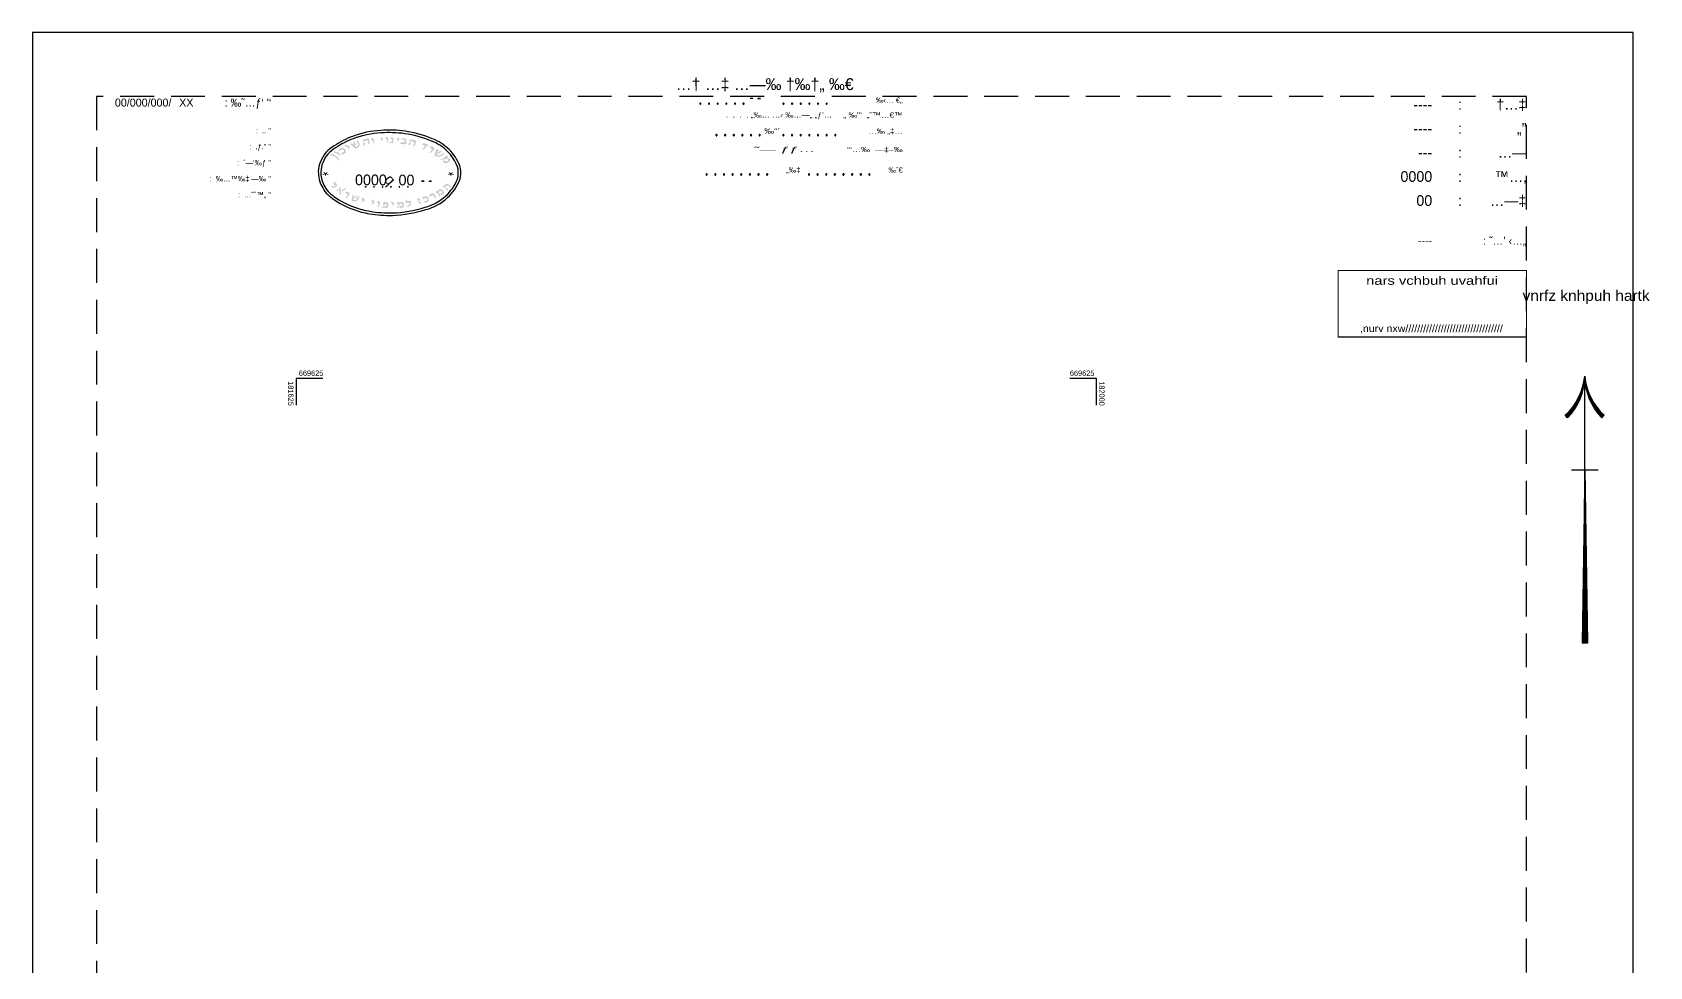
# Model space of a CAD drawing. Extents: x 180421 to 182259, y 668879 to 669787.
# Drawn here: x 181501 to 182259, y 669350 to 669787 of the extents above; entities that cross this region are included whole.
import ezdxf
from ezdxf.enums import TextEntityAlignment as Align

# ---------------------------------------------------------------- set-up
doc = ezdxf.new("R2010")
doc.units = 0
doc.header["$LTSCALE"] = 2.5
doc.header["$MEASUREMENT"] = 0
doc.linetypes.add('HIDDEN', pattern=[9.524999999999999, 6.35, -3.175])
doc.layers.get('0').update_dxf_attribs({"linetype": 'CONTINUOUS'})
for name, color, linetype in [('DFS', 2, 'CONTINUOUS'), ('DRWP002', 2, 'CONTINUOUS'), ('DRWS001', 2, 'CONTINUOUS'), ('DRWS006', 2, 'CONTINUOUS'), ('DRWT001', 2, 'CONTINUOUS'), ('DRWT004', 2, 'CONTINUOUS'), ('KOTERET', 1, 'CONTINUOUS'), ('חותמת-תצר', 5, 'CONTINUOUS')]:
    doc.layers.add(name, color=color, linetype=linetype)
doc.styles.add('HEBTXT', font='HEBTXT.shx')
doc.styles.add('MD-2010', font='hebtxt.shx', dxfattribs={"height": 1.25})
doc.styles.add('miryam', font='mirym.shx', dxfattribs={"height": 100})
doc.styles.get("Standard").update_dxf_attribs({"font": 'heb.shx', "height": 0.5})

# ---------------------------------------------------------------- blocks, each defined once
blk = doc.blocks.new('SUNORTHR')
at = {"color": 2}
for p, q in [((0, 65), (0, 100)), ((-6.403872921098891, 84.38151733106574), (-7.320254394406588, 85.37681601775166)), ((6.403872921098892, 84.38151733106574), (7.320254394406589, 85.37681601775166)), ((0, 65), (0, 68.5)), ((-5, 65), (5, 65)), ((0, 65), (-1, 0)), ((-0.02554744525547445, 65), (-0.5, 0)), ((0, 65), (1, 0)), ((0, 0), (0, 65)), ((0.5, 0), (3.044159906230268e-17, 65)), ((-0.2423076923076923, 44), (-0.75, 0)), ((-0.08076923076923077, 44), (-0.25, 0)), ((0.08076923076923077, 44), (0.25, 0)), ((0.2423076923076923, 44), (0.75, 0)), ((1, 0), (-1, 0))]:
    blk.add_line(p, q, dxfattribs=at)
for centre, start, end in [((-22.93668294439459, 102.3381048251573), 312.6360808484674, 354.179524759516), ((-22.99498270379199, 101.6700087177656), 313.8673465120373, 355.8461914261827), ((-23.0338264121041, 101.0004996162723), 315.0659592826666, 357.5128580928494), ((-23.05318120367573, 100.3301439922182), 316.2313638486169, 359.1795247595161), ((22.9366829443946, 102.3381048251573), 185.8204752404839, 227.3639191515327), ((22.99498270379199, 101.6700087177656), 184.1538085738173, 226.1326534879627), ((23.03382641210411, 101.0004996162723), 182.4871419071506, 224.9340407173334), ((23.05318120367573, 100.3301439922182), 180.8204752404839, 223.7686361513832), ((-22.95827527439944, 102.115598045472), 313.0500989810666, 341.0880374025801), ((-22.97770913656962, 101.8928923636358), 313.4605269894214, 341.6348140411041), ((-23.01009435205782, 101.4469680627099), 314.2705384293455, 342.7245557327126), ((-23.02304266061551, 101.2237913680788), 314.6700828809357, 343.2675196707672), ((-23.04244459266781, 100.7771138005079), 315.458146343693, 344.3496266687203), ((-23.04889639205126, 100.5536549228465), 315.8466220834477, 344.888765208451), ((23.04889639205127, 100.5536549228465), 195.111234791549, 224.1533779165523), ((23.04244459266782, 100.7771138005079), 195.6503733312797, 224.541853656307), ((23.02304266061551, 101.2237913680788), 196.7324803292328, 225.3299171190644), ((23.01009435205782, 101.4469680627099), 197.2754442672874, 225.7294615706545), ((22.97770913656962, 101.8928923636358), 198.3651859588959, 226.5394730105786), ((22.95827527439945, 102.115598045472), 198.9119625974199, 226.9499010189334)]:
    blk.add_arc(centre, 23.05554507412708, start, end, dxfattribs=at)
blk = doc.blocks.new('SU77_10')
at = {"color": 2, "style": 'HEBTXT'}
for s, height, p in [(": ‰˜…ƒ‘ '‘", 3, (62.50295899842422, -3)), (":  .. '‘", 2, (62.50295899842422, -13)), (":  .ƒ.” '‘", 2, (62.50295899842422, -19)), (":  ˆ—‘‰ƒ '‘", 2, (62.50295899842422, -25)), (":  ‰…™‰‡ —‰ '‘", 2, (62.50295899842422, -31)), (":  …˜ˆ™„ '‘", 2, (62.50295899842422, -37))]:
    blk.add_text(s, height=height, dxfattribs=at).set_placement(p, align=Align.RIGHT)
for tag, p in [('MS_MM', (30.47998250220371, -13)), ('MS_PD', (30.47998250220371, -19)), ('MS_D', (30.47998250220371, -25)), ('MS_TH', (30.47998250220371, -31)), ('MS_SHT', (30.47998250220371, -37))]:
    blk.add_attdef(tag, text='', height=2, dxfattribs=at).set_placement(p, align=Align.RIGHT)

msp = doc.modelspace()

# ---------------------------------------------------------------- hatches: boundary and pattern name
h = msp.add_hatch(color=256)
h.paths.add_polyline_path([(181671.9473059541, 669736.0176074825), (181672.3273335462, 669736.4293040406), (181672.5437381472, 669736.8990603698), (181672.0000875641, 669737.711897164), (181672.7126392993, 669737.8755201546), (181672.9501565442, 669737.7805132564), (181673.3935220683, 669737.1629684195), (181673.3776875853, 669736.9307293356), (181673.2246209163, 669736.6720994465), (181672.8920967732, 669736.4293040406), (181671.9367496322, 669735.9912166776)])
h.paths.add_polyline_path([(181669.7727036219, 669738.1552626876), (181669.1868277508, 669737.4374327916), (181669.9996645449, 669736.8304442767), (181670.0049427058, 669736.4556948455), (181669.9257702908, 669735.8064810424), (181668.7698530317, 669735.7748120761), (181668.6906806166, 669735.2575522981), (181670.2319036289, 669735.2681086207), (181670.4958116789, 669735.6428580517), (181670.6541565089, 669736.9412856575), (181670.6541565089, 669737.3477040547), (181670.516924323, 669737.5693868167)])
h.paths.add_polyline_path([(181674.9400232416, 669737.5588304949), (181675.0033611736, 669737.4532672749), (181676.3545703898, 669737.3740948597), (181676.6290347618, 669737.2843661228), (181676.6712600499, 669737.1101868093), (181676.4495772877, 669735.3420028744), (181676.9615589049, 669735.3683936794), (181676.4337428047, 669734.6083384956), (181673.4568600004, 669734.9883660872), (181674.2327496675, 669735.6850833391), (181675.7370255527, 669735.5372948315), (181675.8848140607, 669736.8093316323), (181674.2063588625, 669736.9412856575), (181674.0744048375, 669736.9412856575)])
h.paths.add_polyline_path([(181694.4164373344, 669730.6919430324), (181694.2739269874, 669730.4333131433), (181693.9097338784, 669729.9054970435), (181693.3027453632, 669729.3512901384), (181692.6957568482, 669729.0504349613), (181691.909310859, 669728.8762556486), (181691.270653378, 669728.9184809362), (181690.6267177359, 669729.0398786395), (181689.7188740437, 669729.3935154267), (181690.6478303798, 669732.2490005279), (181691.824860283, 669732.4548488068), (181691.835416605, 669732.2595568497), (181691.6295683261, 669731.7317407498), (181691.2389844119, 669731.0719706247), (181691.2495407339, 669730.7236119988), (181691.803747639, 669730.9400165996), (181692.0307085621, 669731.4467200558), (181693.2077384653, 669731.5997867247), (181693.1180097282, 669731.2883752255), (181692.8171545513, 669730.9505729214), (181692.4846304081, 669730.6602740668), (181692.0729338501, 669730.4860947535), (181691.529283267, 669730.3330280846), (181691.0436924549, 669730.3013591189), (181690.795618888, 669730.1166234836), (181690.8272878539, 669729.8791062385), (181691.1017522259, 669729.5993637056), (181691.7140189021, 669729.4832441636), (181692.384345349, 669729.4726878423), (181692.8804924832, 669729.8368809503), (181693.3766396174, 669730.2908027964), (181693.3555269732, 669730.6708303887)])
h.paths.add_polyline_path([(181688.1987636756, 669733.8852304379), (181687.9401337864, 669733.4946465242), (181687.2698073394, 669733.4313085929), (181687.2698073394, 669733.3046327279), (181687.4017613644, 669733.2360166351), (181687.7870671175, 669733.1937913471), (181688.1354257435, 669732.9351614581), (181688.4573935646, 669732.6343062808), (181688.5471223016, 669732.1803844346), (181688.2621016075, 669731.7950786818), (181688.0720878116, 669731.2303154548), (181687.4228740084, 669730.9083476339), (181687.4228740084, 669730.6919430324), (181687.7026165415, 669730.6919430324), (181688.2198763195, 669730.8661223458), (181688.7160234536, 669731.1458648785), (181689.1488326557, 669731.7686878768), (181689.5183039258, 669732.3545637481), (181689.7135958827, 669732.5709683489), (181689.7135958827, 669732.8295982379), (181689.6660924337, 669733.0671154832), (181689.4496878327, 669733.283520084)])
h.paths.add_polyline_path([(181678.9725382461, 669737.0626833608), (181678.6400141031, 669736.7301592184), (181677.700501445, 669736.3237408204), (181679.1467175591, 669736.0492764483), (181680.2129060814, 669735.7906465593), (181680.3184693013, 669735.7431431104), (181680.3659727503, 669735.489791382), (181679.7853750403, 669733.6635476763), (181680.2392968864, 669733.8377269891), (181680.4715359704, 669733.9644028529), (181680.6984968935, 669734.2969269964), (181681.1788095444, 669735.7431431104), (181681.2315911546, 669735.9964948382), (181681.2315911546, 669736.1759523122), (181681.0257428754, 669736.4029132355), (181680.5982118344, 669736.5823707095), (181679.1467175591, 669736.8832258867)])
h.paths.add_polyline_path([(181678.7297428401, 669735.7695339156), (181678.587232493, 669735.7589775935), (181677.864124436, 669735.5320166702), (181677.489375005, 669734.3180396401), (181677.542156615, 669734.2177545814), (181678.0171911051, 669734.3813775721), (181678.4183313412, 669734.5555568854), (181678.7719681281, 669735.7273086273)])
h.paths.add_polyline_path([(181685.137430295, 669735.5161821871), (181683.9498440699, 669734.7086235543), (181685.3907820231, 669734.006628141), (181684.2506992469, 669732.2595568497), (181684.298202696, 669732.1539936297), (181685.2218808711, 669732.5445775439), (181685.9713797331, 669733.8060580234), (181686.2933475543, 669733.7479982519), (181687.1378533144, 669734.4130465385), (181685.1163176511, 669735.0992074684)])
h.paths.add_polyline_path([(181695.7940373556, 669728.1742602353), (181695.7729247117, 669728.4592809294), (181696.2321247187, 669729.1559981813), (181694.8070212484, 669729.1348855377), (181694.6328419354, 669728.5648441494), (181694.2369798605, 669728.2164855235), (181693.4505338713, 669727.847014253), (181692.5057430522, 669727.625331491), (181692.4846304081, 669727.4933774669), (181693.7988924973, 669727.4511521782), (181694.2580925044, 669727.688669423), (181695.0287040106, 669727.688669423), (181695.4879040176, 669727.910352185), (181696.0368327617, 669727.7572855161), (181696.1898994308, 669727.3614234414), (181696.0579454056, 669727.0341774592), (181695.7729247117, 669726.7702694088), (181695.2662212555, 669726.6383153842), (181694.8756373415, 669726.9233360784), (181694.4375499783, 669727.1027935523), (181693.4716465153, 669726.9022234341), (181694.7225706724, 669725.7199153701), (181695.3981752805, 669725.9204854878), (181696.0104419567, 669726.0946648011), (181696.6279867937, 669726.5327521642), (181696.9763454197, 669726.9497268833), (181697.2613661138, 669727.40892689), (181697.3035914018, 669727.5356027539), (181696.8866166828, 669728.1953728792), (181696.6279867937, 669728.1953728792), (181696.2321247187, 669728.1742602353)])
h.paths.add_polyline_path([(181653.5159677394, 669736.6773776078), (181653.3312321045, 669735.4317316113), (181653.6056964765, 669735.3895063233), (181653.7165378574, 669735.2733867812), (181653.9223861365, 669735.025313214), (181654.0596183225, 669734.6663982662), (181653.9910022296, 669734.3233178013), (181653.8748826874, 669734.0541315898), (181653.5159677394, 669733.6899384813), (181652.9723171563, 669733.5527062948), (181652.6556274963, 669733.668825837), (181652.5183953103, 669733.9168994041), (181652.5870114033, 669734.1913637762), (181652.7875815214, 669734.481662631), (181652.8561976143, 669734.7086235543), (181652.7189654283, 669735.1836580443), (181652.1542022012, 669736.1337270247), (181651.7900090922, 669735.2733867812), (181651.9536320831, 669735.0042005703), (181652.1542022012, 669734.7297361982), (181652.1542022012, 669734.5713913679), (181652.0644734642, 669734.4394373434), (181651.9061286342, 669734.4605499872), (181651.293861958, 669734.9355844771), (181650.5232504521, 669735.2997775861), (181650.4335217149, 669734.5291660803), (181650.9982849421, 669734.2124764201), (181651.3413654072, 669733.9644028529), (181651.7266711602, 669733.5315936512), (181652.3600504803, 669732.8771016867), (181652.9459263514, 669732.6501407638), (181653.0831585373, 669732.6712534078), (181653.4473516465, 669732.8295982379), (181654.2179631525, 669733.3521361771), (181654.6454941936, 669734.0277407849), (181654.7141102866, 669734.68751091), (181654.6454941936, 669735.3420028744), (181654.0332275175, 669736.2287339224)])
h.paths.add_polyline_path([(181646.6860274044, 669733.0723936438), (181647.2085653436, 669732.9826649069), (181647.7311032826, 669732.5762465101), (181648.0952963916, 669732.2806694943), (181648.2272504167, 669731.694793623), (181648.2272504167, 669731.1247522348), (181648.3222573147, 669730.7869499307), (181646.3007216514, 669729.6785361206), (181646.3007216514, 669730.6074924568), (181647.3457975295, 669731.1722556837), (181647.4566389106, 669731.5364487927), (181647.4566389106, 669731.8531384531), (181647.2296779875, 669732.1223246639), (181646.7810343025, 669732.2595568497), (181646.1423768213, 669732.1698281128), (181645.6673423313, 669731.9164763851), (181645.2398112902, 669731.6684028178), (181645.1236917482, 669731.6472901735), (181645.0339630112, 669731.7159062667), (181644.9653469182, 669732.6184717977), (181645.3084273832, 669732.597359154), (181646.1001515333, 669732.961552263)])
h.paths.add_polyline_path([(181642.8435261959, 669731.5628395978), (181642.732684815, 669730.6074924568), (181643.6458066679, 669730.5863798124), (181644.1102848361, 669730.4069223384), (181644.7753331221, 669729.8316027897), (181645.6198388823, 669729.0557131226), (181645.5565009502, 669729.8949407216), (181645.4667722132, 669730.1430142889), (181645.0867446213, 669730.6286051004), (181644.6011538091, 669730.918903956), (181643.999443455, 669731.0930832684), (181643.424123906, 669731.3147660306)])
h.paths.add_polyline_path([(181647.9422297227, 669734.481662631), (181647.9158389176, 669734.0277407849), (181647.8736136296, 669733.6002097444), (181647.8947262735, 669733.5315936512), (181648.0530711037, 669733.5315936512), (181648.4172642127, 669733.6002097444), (181648.6864504238, 669733.4418649143), (181649.2564918117, 669733.283520084), (181649.3884458369, 669732.0853775372), (181649.9109837759, 669732.9668304236), (181650.0007125128, 669733.283520084), (181649.9584872249, 669733.6477131932), (181649.8898711319, 669733.9168994041), (181649.5045653789, 669734.1649729713), (181648.9820274397, 669734.2124764201), (181648.5281055938, 669734.3919338939)])
h.paths.add_polyline_path([(181641.5820457167, 669730.2538556694), (181641.1597928367, 669730.0321729074), (181641.1597928367, 669729.2773958846), (181641.8934572157, 669729.409349909), (181642.5110020528, 669729.2298924354), (181643.598303219, 669728.5226188614), (181645.0234066892, 669727.1239061961), (181645.0656319772, 669727.2136349329), (181644.9547905961, 669728.2112073622), (181643.0018710259, 669729.6732579594), (181642.7115721709, 669730.0321729074), (181642.1784779098, 669730.2274648651)])
h.paths.add_polyline_path([(181664.499820782, 669736.0070511601), (181664.8112322811, 669736.4768074895), (181664.9537426281, 669736.9729546236), (181664.283416181, 669737.6907845194), (181664.9642989502, 669737.9652488917), (181665.2123725172, 669737.907189121), (181665.7454667782, 669737.3688166984), (181665.7665794223, 669737.1365776146), (181665.6610162022, 669736.8621132424), (181665.3707173472, 669736.5612580657), (181664.4945426211, 669735.9806603558)])
h.paths.add_polyline_path([(181660.7523264715, 669737.7752350959), (181660.0239402534, 669736.9993454288), (181660.0714437023, 669736.8673914036), (181661.0901287755, 669736.2287339224), (181661.1481885466, 669735.9964948382), (181661.0901287755, 669734.6980672325), (181661.2906988935, 669734.7614051644), (181661.7129517737, 669736.0176074825), (181661.3645931476, 669737.1312994539)])
h.paths.add_polyline_path([(181667.6297702555, 669738.2872167127), (181666.7430392074, 669737.7013408415), (181666.7588736904, 669737.5588304949), (181667.6086576115, 669736.7090465734), (181667.6086576115, 669736.4662511675), (181667.2655771464, 669735.2206051718), (181667.4714254254, 669735.2364396543), (181668.1681426776, 669736.3659661087), (181668.0784139406, 669737.5271615287)])
h.paths.add_polyline_path([(181657.020666644, 669735.8223155255), (181657.078726415, 669735.8012028811), (181657.310965499, 669734.6030603343), (181657.0365011269, 669734.2599798695), (181656.6934206619, 669733.8905085991), (181656.5984137638, 669733.9591246924), (181656.3661746798, 669735.204770688), (181656.8992689409, 669735.748421271)])
h.paths.add_polyline_path([(181658.7571816132, 669737.4532672749), (181658.2927034451, 669737.4110419867), (181656.8675999749, 669736.9993454288), (181656.63008273, 669737.0732396826), (181656.4928505439, 669736.6298741583), (181655.8489149018, 669735.8328718476), (181657.2581838889, 669736.2604028885), (181658.3190942501, 669736.5348672606), (181658.4352137921, 669736.5401454219), (181658.5988367832, 669736.3342971422), (181658.9366390872, 669734.4499936652), (181659.2586069083, 669734.8194649351), (181659.4011172554, 669735.0358695366), (181659.4486207043, 669735.4370097725), (181659.2005471373, 669736.9412856575), (181659.1266528833, 669737.1893592246), (181659.0422023073, 669737.3477040547)])
h.paths.add_polyline_path([(181643.92027104, 669717.3540301835), (181643.92027104, 669717.0320623632), (181643.323838847, 669716.6098094826), (181644.3689147252, 669715.4116669351), (181644.295020471, 669715.2427657837), (181643.1760503388, 669714.5460485312), (181642.7010158488, 669714.4457634722), (181642.2259813588, 669714.4457634722), (181641.8037284787, 669714.5671611755), (181641.1334020316, 669714.9155198014), (181641.5820457167, 669715.1424807243), (181642.0306894018, 669715.1160899191), (181642.5532273408, 669714.9894140551), (181643.0018710259, 669715.0421956653), (181643.397733101, 669715.2902692325), (181642.2998756127, 669716.2350600518), (181642.2523721638, 669716.4092393642), (181643.197162983, 669717.0584531674)])
h.paths.add_polyline_path([(181648.8711860588, 669712.661745054), (181648.9556366347, 669712.455896775), (181649.0348090498, 669712.3556117163), (181649.7579171068, 669712.0758691826), (181650.03765964, 669711.8330737769), (181650.09044125, 669711.732788718), (181650.1168320549, 669711.6061128541), (181650.09044125, 669711.4160990575), (181649.963765386, 669711.1469128467), (181649.0875906599, 669709.901266851), (181648.9714711179, 669709.7587565033), (181648.0266802987, 669709.4948484536), (181649.1087033038, 669710.8935611189), (181649.1509285918, 669711.0307933047), (181649.0875906599, 669711.1838599737), (181648.9186895078, 669711.4160990575), (181648.7656228387, 669711.6061128541), (181648.5756090427, 669711.706397913), (181648.2958665096, 669711.8330737769), (181647.7733285706, 669712.0125312507)])
h.paths.add_polyline_path([(181644.421696335, 669713.0523289681), (181644.421696335, 669713.2001174765), (181644.5430940382, 669713.474581848), (181644.8439492152, 669713.5220852975), (181645.1184135872, 669713.4218002378), (181645.4139906034, 669711.1363565249), (181646.1634894654, 669711.4847151508), (181645.8890250934, 669712.6300760877), (181646.8074251075, 669712.7250829858), (181648.1322435187, 669713.5484761024), (181648.1322435187, 669713.6487611614), (181648.1797469676, 669713.849331279), (181648.3275354757, 669714.0710140411), (181648.2272504167, 669714.2188025493), (181647.9580642057, 669714.1449082949), (181645.9365285423, 669712.878149655), (181645.6409515263, 669714.8416255476), (181644.9653469182, 669714.3929818628), (181645.1184135872, 669713.6223703562), (181644.7700549612, 669713.6223703562), (181644.3953055301, 669713.574866907), (181644.194735412, 669713.4218002378), (181643.97305265, 669713.0523289681), (181643.7197009219, 669713.0734416127), (181643.6458066679, 669712.9256531042), (181644.321411276, 669712.5509036733), (181644.495590589, 669712.8253680448), (181644.4691997842, 669712.8992622993)])
edge = h.paths.add_edge_path()
edge.add_line((181652.0116918543, 669711.2894231937), (181651.1724642551, 669710.5557588148))
edge.add_line((181651.1724642551, 669710.5557588148), (181651.3044182801, 669710.286572604))
edge.add_line((181651.3044182801, 669710.286572604), (181650.9243906881, 669708.2544806185))
edge.add_line((181650.9243906881, 669708.2544806185), (181651.0827355181, 669708.1911426865))
edge.add_line((181651.0827355181, 669708.1911426865), (181651.3202527631, 669708.1119702714))
edge.add_line((181651.3202527631, 669708.1119702714), (181651.8269562192, 669707.9852944076))
edge.add_line((181651.8269562192, 669707.9852944076), (181652.3864412853, 669708.0011288901))
edge.add_line((181652.3864412853, 669708.0011288901), (181652.8298068094, 669708.0327978565))
edge.add_line((181652.8298068094, 669708.0327978565), (181653.1781654354, 669708.1119702714))
edge.add_line((181653.1781654354, 669708.1119702714), (181653.5318022224, 669708.3178185504))
edge.add_line((181653.5318022224, 669708.3178185504), (181653.8484918826, 669708.4919978632))
edge.add_line((181653.8484918826, 669708.4919978632), (181654.1018436105, 669708.7611840747))
edge.add_line((181654.1018436105, 669708.7611840747), (181654.2918574065, 669709.1306553446))
edge.add_line((181654.2918574065, 669709.1306553446), (181654.4026987876, 669709.4156760385))
edge.add_line((181654.4026987876, 669709.4156760385), (181654.5821562617, 669709.9223794948))
edge.add_line((181654.5821562617, 669709.9223794948), (181654.6454941936, 669710.365745019))
edge.add_line((181654.6454941936, 669710.365745019), (181653.6743125694, 669710.223234672))
edge.add_line((181653.6743125694, 669710.223234672), (181653.6268091205, 669709.8326507579))
edge.add_line((181653.6268091205, 669709.8326507579), (181653.5370803835, 669709.5159610974))
edge.add_line((181653.5370803835, 669709.5159610974), (181653.3892918755, 669709.1148208618))
edge.add_line((181653.3892918755, 669709.1148208618), (181653.2995631383, 669708.8350783285))
edge.add_line((181653.2995631383, 669708.8350783285), (181652.9828734784, 669708.6608990154))
edge.add_line((181652.9828734784, 669708.6608990154), (181652.5447861154, 669708.6239518883))
edge.add_line((181652.5447861154, 669708.6239518883), (181652.2280964553, 669708.6239518883))
edge.add_line((181652.2280964553, 669708.6239518883), (181651.9114067953, 669708.6714553372))
edge.add_line((181651.9114067953, 669708.6714553372), (181651.6738895502, 669708.7875748797))
edge.add_line((181651.6738895502, 669708.7875748797), (181651.6474987452, 669708.8509128116))
edge.add_line((181651.6474987452, 669708.8509128116), (181651.6633332281, 669708.9089725823))
edge.add_arc((181652.8944643115, 669708.4471334813), 1.314906498424806, 152.6377969352909, 159.437225092355, ccw=False)
edge.add_line((181651.7266711602, 669709.0514829295), (181651.8639033462, 669709.1781587934))
edge.add_line((181651.8639033462, 669709.1781587934), (181652.0169700152, 669709.2362185646))
edge.add_line((181652.0169700152, 669709.2362185646), (181652.4286665733, 669709.4420668436))
edge.add_line((181652.4286665733, 669709.4420668436), (181652.7189654283, 669709.705974894))
edge.add_line((181652.7189654283, 669709.705974894), (181652.9987079613, 669709.8959886899))
edge.add_line((181652.9987079613, 669709.8959886899), (181653.1887217574, 669710.1598967394))
edge.add_line((181653.1887217574, 669710.1598967394), (181653.2626160115, 669710.3076852476))
edge.add_line((181653.2626160115, 669710.3076852476), (181653.3101194604, 669710.4607519165))
edge.add_line((181653.3101194604, 669710.4607519165), (181653.2995631383, 669710.6613220348))
edge.add_line((181653.2995631383, 669710.6613220348), (181653.2626160115, 669710.8143887039))
edge.add_line((181653.2626160115, 669710.8143887039), (181652.4075539293, 669710.4713082386))
edge.add_line((181652.4075539293, 669710.4713082386), (181652.5078389883, 669710.1176714518))
edge.add_line((181652.5078389883, 669710.1176714518), (181652.4708918614, 669710.0332208755))
edge.add_arc((181649.4359491839, 669712.698692281), 4.039259198031039, 313.7293223788232, 318.7084280450838, ccw=False)
edge.add_line((181652.2280964553, 669709.7798691477), (181652.0380826592, 669709.6690277663))
edge.add_line((181652.0380826592, 669709.6690277663), (181651.9272412783, 669709.6690277663))
edge.add_line((181651.9272412783, 669709.6690277663), (181651.8744596682, 669709.705974894))
edge.add_line((181651.8744596682, 669709.705974894), (181651.8269562192, 669709.7798691477))
edge.add_line((181651.8269562192, 669709.7798691477), (181651.8269562192, 669709.9434921384))
edge.add_line((181651.8269562192, 669709.9434921384), (181651.8639033462, 669710.3076852476))
edge.add_line((181651.8639033462, 669710.3076852476), (181651.9272412783, 669710.6507657124))
edge.add_line((181651.9272412783, 669710.6507657124), (181652.0116918543, 669711.2894231937))
h.paths.add_polyline_path([(181656.4347907729, 669709.7798691477), (181656.7145333059, 669709.3365036235), (181656.9414942289, 669709.0725955731), (181657.0681700929, 669708.9142507436), (181657.163176991, 669708.7242369473), (181657.168455152, 669708.5236668293), (181657.147342508, 669708.4181036094), (181657.0417792879, 669708.2439242967), (181656.5561884758, 669707.8005587724), (181656.2078298498, 669707.636935781), (181655.8647493848, 669707.5683196886), (181655.6166758178, 669707.536650722), (181655.5005562757, 669707.6052668153), (181656.0811539858, 669708.0908576271), (181656.2394988158, 669708.3706001606), (181656.2447769769, 669708.4919978632), (181655.8119677747, 669708.9300852269), (181655.6272321398, 669709.1253771833)])
h.paths.add_polyline_path([(181672.6968048163, 669707.8427840613), (181672.0739818181, 669707.0827288759), (181672.8604278073, 669706.5601909374), (181672.8393151633, 669706.0323748367), (181672.3114990632, 669705.0136897643), (181672.3273335462, 669704.749781714), (181672.4223404443, 669704.749781714), (181672.8393151633, 669705.0664713738), (181673.2404553994, 669705.7895794308), (181673.2404553994, 669706.0693219642), (181673.4093565513, 669706.523243811), (181673.7471588554, 669706.8821587582), (181673.9582852955, 669707.0352254271), (181674.1271864474, 669707.0352254271), (181674.2960875994, 669707.0141127835), (181674.4491542685, 669706.8663242751), (181674.9241887586, 669706.3754553021), (181674.9400232416, 669706.2012759888), (181674.9400232416, 669706.0693219642), (181674.8291818605, 669705.921533456), (181674.6180554206, 669705.8634736859), (181673.9002255245, 669705.7895794308), (181673.7313243724, 669705.879308168), (181673.3512967803, 669705.0875840181), (181673.3301841364, 669704.8975702217), (181675.3569979606, 669705.1614782719), (181675.5258991127, 669705.8634736859), (181675.4889519856, 669706.4862966829), (181675.3939450877, 669706.903271402), (181675.1880968086, 669707.2621863507), (181674.8819634706, 669707.6211012984), (181674.6391680645, 669707.7319426792), (181674.2221933455, 669707.7161081961), (181673.8263312704, 669707.599988654), (181673.5413105764, 669707.4522001465), (181673.3512967803, 669707.2410737063), (181672.8234806804, 669707.7161081961)])
h.paths.add_polyline_path([(181670.0260553498, 669707.7583334843), (181670.849448466, 669707.1882920961), (181670.9550116859, 669707.019390944), (181670.997236974, 669706.8821587582), (181670.997236974, 669706.7238139282), (181670.965568008, 669706.5443564542), (181670.775554212, 669706.3437863359), (181670.0471679939, 669705.6259564401), (181669.7727036219, 669705.5731748301), (181669.7621472998, 669705.6998506939), (181670.3744139759, 669706.4176805903), (181670.4060829419, 669706.5549127761), (181670.3216323659, 669706.618250708), (181669.9204921298, 669706.8821587582), (181669.6565840798, 669707.0299472659), (181669.3187817757, 669707.1566231304)])
h.paths.add_polyline_path([(181681.8438578305, 669709.4367886825), (181683.1581199198, 669709.1728806326), (181683.0895038267, 669708.8034093623), (181683.0789475048, 669708.5078323463), (181683.0525566998, 669708.4339380924), (181682.5669658877, 669708.4708852195), (181682.7728141667, 669708.1647518816), (181683.4748095798, 669707.4891472732), (181683.4378624529, 669706.5601909374), (181682.7200325568, 669707.1935702574), (181682.4033428966, 669707.5419288833), (181682.1499911686, 669707.9483472802), (181682.4138992186, 669708.4708852195), (181681.5113336875, 669708.6978461421)])
h.paths.add_polyline_path([(181676.6870945329, 669709.0620392513), (181676.2912324577, 669708.4550507368), (181676.3440140678, 669707.2463518676), (181678.2019267401, 669707.4522001465), (181678.2019267401, 669707.2094047405), (181678.1649796131, 669706.9243840466), (181677.9908003, 669706.4493495559), (181677.6688324789, 669706.1854415062), (181677.0301749979, 669706.074600125), (181677.0460094809, 669705.3356575847), (181677.4629842, 669705.430664483), (181677.895793402, 669705.6576254057), (181678.3338807651, 669705.9426461003), (181678.5977888151, 669706.3173955308), (181678.7878026111, 669706.9613311733), (181678.8089152552, 669707.3941403751), (181678.7508554842, 669708.2492024573), (181676.8190485578, 669708.1541955591)])
h.paths.add_polyline_path([(181663.5497518019, 669708.2703151016), (181663.8558851399, 669708.0433541783), (181664.0142299699, 669707.8691748655), (181664.1620184781, 669707.6791610691), (181664.2306345709, 669707.3571932481), (181664.257025376, 669707.0932851979), (181664.2306345709, 669706.8240989869), (181664.177852961, 669706.4651840392), (181664.0300644529, 669706.0482093198), (181663.6658713439, 669705.5942874737), (181663.2119494978, 669705.1825909158), (181663.4969701919, 669706.5707472592), (181663.4811357089, 669706.8927150802), (181663.3755724889, 669707.0510599104), (181662.7844184569, 669707.599988654), (181663.2383403028, 669707.8533403825), (181663.4389104208, 669708.0275196952)])
h.paths.add_polyline_path([(181660.9053931406, 669708.7453495916), (181660.1400597953, 669708.0433541783), (181660.3406299134, 669707.858618543), (181660.7998299205, 669707.4469219852), (181660.7998299205, 669707.3255242825), (181660.6625977346, 669707.0352254271), (181660.1083908294, 669706.517965649), (181660.2297885324, 669706.4546277171), (181660.4778620995, 669706.5021311659), (181660.8156644035, 669706.5918599031), (181661.1481885466, 669706.7765955381), (181661.6073885537, 669707.2516300281), (181661.7023954516, 669707.4310875022), (181661.7129517737, 669707.5419288833), (181661.7023954516, 669707.7372208404), (181661.5915540706, 669707.9219564757), (181661.4543218846, 669708.0750231445), (181661.2115264786, 669708.3178185504)])
h.paths.add_polyline_path([(181666.8591587495, 669707.7688898062), (181666.6955357583, 669707.7688898062), (181665.7665794223, 669707.3202461213), (181665.6399035582, 669707.0457817492), (181665.5976782702, 669706.73437025), (181665.7243541343, 669706.5074093272), (181665.9038116082, 669706.3754553021), (181666.0885472433, 669706.3121173701), (181666.3207863273, 669706.322673692), (181666.4738529964, 669706.3701771408), (181666.5846943774, 669706.4915748441), (181666.6269196653, 669706.68158864), (181666.5899725383, 669706.956053012), (181667.1283449604, 669706.797708182), (181667.3975311714, 669706.5654690979), (181667.3658622054, 669705.8529173627), (181667.1283449604, 669705.6998506939), (181665.9038116082, 669705.67873805), (181665.6768506852, 669705.8106920752), (181664.9431863061, 669704.9767426369), (181667.6244920945, 669704.913404705), (181667.9464599155, 669705.2987104579), (181668.0836921016, 669705.6312346014), (181668.1786989996, 669706.0429311593), (181668.1628645166, 669706.3015610483), (181668.1259173896, 669706.8029863433), (181668.0836921016, 669707.0721725541), (181668.0097978476, 669707.1882920961), (181667.8936783056, 669707.2674645112)])
h.paths.add_polyline_path([(181689.1329981727, 669711.7433450398), (181688.8690901226, 669711.7275105567), (181688.3571085056, 669711.5691657271), (181687.9242993034, 669711.3949864139), (181687.7237291854, 669711.4794369895), (181687.5126027455, 669711.5322185996), (181687.5389935505, 669710.2707381207), (181687.6498349314, 669710.2337909939), (181687.8240142444, 669710.2707381207), (181688.0720878116, 669710.4501955947), (181688.8690901226, 669710.7985542208), (181689.1593889776, 669710.7985542208), (181689.3071774857, 669710.7457726107), (181690.2783591099, 669709.2256622426), (181690.4050349738, 669709.2045495983), (181690.5422671598, 669710.0965588074), (181689.7927682978, 669711.3791519308), (181689.6291453067, 669711.5691657271), (181689.4074625447, 669711.6905634297)])
h.paths.add_polyline_path([(181692.7538166192, 669713.6593174832), (181692.1204372991, 669713.5907013908), (181691.460667174, 669713.1420577052), (181691.186202802, 669712.7989772399), (181690.5211545158, 669712.8992622993), (181690.4419821008, 669711.8647427431), (181691.2178717679, 669711.7539013623), (181691.5715085551, 669711.5586094046), (181691.8301384441, 669710.4132484678), (181692.1521062651, 669710.0754461635), (181692.3632327051, 669710.7827197375), (181692.2682258071, 669711.2841450331), (181691.909310859, 669712.3344990717), (181691.8459729271, 669712.5772944783), (181692.2682258071, 669712.8359243673), (181692.7696511021, 669712.8834278161), (181693.2024603042, 669712.7989772399), (181693.3502488123, 669712.5772944783), (181693.4822028373, 669712.107538149), (181693.0599499572, 669711.8014048118), (181692.6852005261, 669711.7011197518), (181692.7854855851, 669710.7985542208), (181694.5642258424, 669711.8330737769), (181694.2897614704, 669712.1550415979), (181693.9625154883, 669712.8992622993), (181693.5930442184, 669713.2845680522), (181693.2394074312, 669713.5273634581)])
h.paths.add_polyline_path([(181686.1561153682, 669710.2812944427), (181685.7338624882, 669710.2812944427), (181684.7310118981, 669710.0754461635), (181684.5990578731, 669710.2707381207), (181684.4987728141, 669710.2707381207), (181684.31931534, 669709.705974894), (181684.2823682129, 669709.0198139644), (181684.488216492, 669709.0092576413), (181684.7310118981, 669709.0989863782), (181685.343278574, 669709.3365036235), (181685.7233061662, 669709.4684576486), (181686.1086119192, 669709.4420668436), (181686.3883544522, 669709.3365036235), (181686.4516923843, 669709.1359335058), (181686.4358579013, 669708.6397863714), (181686.2616785882, 669708.4075472875), (181685.3538348961, 669708.038076017), (181685.100483168, 669708.1278047547), (181685.1479866171, 669707.2094047405), (181686.6153153753, 669707.6844392304), (181686.9742303233, 669707.9114001532), (181687.1009061874, 669708.1014139496), (181687.1167406704, 669709.2626093697), (181687.0481245773, 669709.5317955805), (181686.6311498583, 669710.0754461635), (181686.4622487062, 669710.2074001887)])
h.paths.add_polyline_path([(181695.1289890696, 669714.4721542771), (181695.0339821715, 669713.8915565672), (181695.9840511516, 669712.9520439093), (181696.1476741427, 669712.9995473581), (181696.0843362106, 669713.6012577119)])
h.paths.add_polyline_path([(181695.8573752875, 669716.1981129247), (181695.4034534416, 669716.1822784416), (181694.1419729624, 669715.1952623343), (181693.8200051413, 669715.2480439442), (181694.0311315813, 669714.1501864562), (181695.6145798817, 669715.3588853257), (181695.8890442537, 669715.4380577401), (181696.0843362106, 669715.3588853257), (181697.2296971478, 669714.535492209), (181697.7152879599, 669714.6146646243), (181697.4883270368, 669715.0052485385), (181696.5540925397, 669715.6808531467), (181696.1951775917, 669716.0872715439)])

# ---------------------------------------------------------------- linework, layer by layer
at = {"color": 2}
for p, q in [((181501.4098783238, 669787.1075096473), (181501.4098783238, 668912.1075096473)), ((182251.4098783238, 669787.1075096473), (181501.4098783238, 669787.1075096473)), ((182251.4098783238, 668912.1075096473), (182251.4098783238, 669787.1075096473))]:
    msp.add_line(p, q, dxfattribs=at)
at = {"color": 30, "linetype": 'HIDDEN'}
for p, q in [((181531.4098783238, 669757.1075096473), (181531.4098783238, 668942.1075096473)), ((182201.4098783238, 669757.1075096473), (181531.4098783238, 669757.1075096473)), ((182201.4098783238, 668942.1075096473), (182201.4098783238, 669757.1075096473))]:
    msp.add_line(p, q, dxfattribs=at)
at = {"layer": 'DRWP002'}
for p, q in [((181637.5, 669625), (181625, 669625)), ((181625, 669625), (181625, 669612.5)), ((182000, 669625), (181987.5, 669625)), ((182000, 669612.5), (182000, 669625))]:
    msp.add_line(p, q, dxfattribs=at)
at = {"layer": 'KOTERET', "color": 1, "linetype": 'Continuous'}
for points in [[(181688.7951958686, 669737.3002006059, 0.064330491491), (181676.0537152128, 669740.8154558324, 0.055067077424), (181664.732059866, 669741.1532581365, 0.08105079837500001), (181651.3571998901, 669738.4033362545, 0.05642001168600001), (181642.8857514838, 669734.0224626244, 0.170965204057), (181636.3725008089, 669726.427188944, 0.07681929544), (181635.3802065408, 669721.9354739323, 0.118305702209), (181636.968933002, 669715.0896991141, 0.12973728246), (181642.0465238848, 669709.3206691404, 0.07018925183500001), (181651.9853010493, 669704.0847334277, 0.047921663527), (181659.4380643823, 669702.1898736287, 0.04902162932), (181670.1052277649, 669701.4245402836, 0.07279178743300001), (181685.7074716832, 669704.1269587158, 0.124799535761), (181695.9576603466, 669709.7323656982, 0.103708840873), (181701.5894581345, 669717.6971106488, 0.036885707203), (181702.0011546926, 669719.44418194, 0.106535760052), (181701.7161339985, 669724.5692762719, 0.10624323876), (181696.6490994378, 669732.3070602985, 0.106919041923)], [(181659.6280781784, 669703.3352345657, 0.049044694249), (181670.0735587989, 669702.5857357037, 0.072971582237), (181685.3802257011, 669705.2459288478, 0.125194765242), (181695.1659361965, 669710.5821496198, 0.10306863129), (181700.5021569682, 669718.1035290457, 0.03556513878), (181700.8557937554, 669719.6289175746, 0.10522537738), (181700.6129983493, 669724.2103613234, 0.105503729085), (181695.8362626436, 669731.4836671826, 0.107235080434), (181688.3729429886, 669736.2234557617, 0.064474092521), (181675.8900922216, 669739.6648167341, 0.05518071008500001), (181664.8006759591, 669739.997340877, 0.081161512134), (181651.7741746092, 669737.3213132498, 0.05669008177999999), (181643.49801816, 669733.0354465168, 0.171613945587), (181637.4545238141, 669726.0102142249, 0.07630140348999999), (181636.541401961, 669721.8932486441, 0.11763692198), (181638.0087307192, 669715.6122370535, 0.130118398988), (181642.7115721709, 669710.2760162815, 0.070334119134), (181652.3811631243, 669705.1773127553, 0.04798334999)], [(181657.5432045771, 669714.9049634642, -1.000000027790696), (181657.5432046071, 669714.6410554149, -1.000000121749303)], [(181661.5018253277, 669714.9049638605, -0.9999999254506673), (181661.5018253577, 669714.6410558106, -1.000000119323166)], [(181665.4604460782, 669714.9049642562, 1.000000070027925), (181665.4604461082, 669714.6410562198, 0.9999999769515205)], [(181669.4190668289, 669714.904964652, -0.9999999248993001), (181669.4190668589, 669714.641056602, -1.00000001907845)], [(181673.3776875794, 669714.9049650477, 1.000000121859566), (181673.3776876095, 669714.6410569984, 1.000000027680399)], [(181677.3363083299, 669714.9049654569, 1.000000069807365), (181677.33630836, 669714.641057394, 0.9999998761553957)]]:
    msp.add_lwpolyline(points, format="xyb", close=True, dxfattribs=at)
at = {"layer": 'KOTERET', "color": 1, "linetype": 'Continuous', "lineweight": 40}
for centre, start, end in [((181814.3844668547, 669753.730809944), 90.00000531603101, 180.000011459156), ((181814.3844668412, 669753.7308099434), 180.000011459156, 270.000013440221), ((181814.3844668613, 669753.7308099308), 2.3552104e-05, 90.00000810413601), ((181814.3844668478, 669753.7308099301), 270.000010672127, 2.3712184e-05), ((181818.4344668548, 669753.7308103489), 90.00000531603101, 180.000011459156), ((181818.4344668412, 669753.7308103482), 180.000011459156, 270.000013440221), ((181818.4344668614, 669753.7308103356), 2.3552104e-05, 90.00000810413601), ((181818.4344668478, 669753.730810335), 270.000010672127, 2.3712184e-05), ((181822.4844668547, 669753.7308107537), 90.00000531603101, 180.000011459156), ((181822.4844668412, 669753.7308107537), 180.000011459156, 270.000013440221), ((181822.4844668614, 669753.7308107405), 2.3552104e-05, 90.00000810413601), ((181822.4844668478, 669753.7308107399), 270.000010672127, 2.3712184e-05), ((181826.5344668548, 669753.7308111591), 90.00000531603101, 180.000011459156), ((181826.5344668412, 669753.7308111585), 180.000011459156, 270.000013440221), ((181826.5344668613, 669753.7308111454), 2.3552104e-05, 90.00000810413601), ((181826.5344668478, 669753.7308111454), 270.000010672127, 2.3712184e-05), ((181830.5844668548, 669753.730811564), 90.00000531603101, 180.000011459156), ((181830.5844668412, 669753.7308115634), 180.000011459156, 270.000013440221), ((181830.5844668614, 669753.7308115502), 2.3552104e-05, 90.00000810413601), ((181830.5844668478, 669753.7308115502), 270.000010672127, 2.3712184e-05), ((181834.6344668547, 669753.7308119689), 90.00000531603101, 180.000011459156), ((181834.6344668412, 669753.7308119682), 180.000011459156, 270.000013440221), ((181834.6344668613, 669753.730811955), 2.3552104e-05, 90.00000810413601), ((181834.6344668478, 669753.730811955), 270.000010672127, 2.3712184e-05), ((181853.3133354123, 669753.730809944), 90.00000531603101, 180.000011459156), ((181853.3133353988, 669753.7308099434), 180.000011459156, 270.000013440221), ((181853.3133354189, 669753.7308099308), 2.3552104e-05, 90.00000810413601), ((181853.3133354054, 669753.7308099301), 270.000010672127, 2.3712184e-05), ((181857.3633354123, 669753.7308103489), 90.00000531603101, 180.000011459156), ((181857.3633353988, 669753.7308103482), 180.000011459156, 270.000013440221), ((181857.3633354189, 669753.7308103356), 2.3552104e-05, 90.00000810413601), ((181857.3633354054, 669753.730810335), 270.000010672127, 2.3712184e-05), ((181861.4133354123, 669753.7308107537), 90.00000531603101, 180.000011459156), ((181861.4133353988, 669753.7308107537), 180.000011459156, 270.000013440221), ((181861.4133354189, 669753.7308107405), 2.3552104e-05, 90.00000810413601), ((181861.4133354054, 669753.7308107399), 270.000010672127, 2.3712184e-05), ((181865.4633354123, 669753.7308111591), 90.00000531603101, 180.000011459156), ((181865.4633353988, 669753.7308111585), 180.000011459156, 270.000013440221), ((181865.4633354189, 669753.7308111454), 2.3552104e-05, 90.00000810413601), ((181865.4633354054, 669753.7308111454), 270.000010672127, 2.3712184e-05), ((181869.5133354123, 669753.730811564), 90.00000531603101, 180.000011459156), ((181869.5133353988, 669753.7308115634), 180.000011459156, 270.000013440221), ((181869.5133354189, 669753.7308115502), 2.3552104e-05, 90.00000810413601), ((181869.5133354054, 669753.7308115502), 270.000010672127, 2.3712184e-05), ((181873.5633354123, 669753.7308119689), 90.00000531603101, 180.000011459156), ((181873.5633353988, 669753.7308119682), 180.000011459156, 270.000013440221), ((181873.5633354189, 669753.730811955), 2.3552104e-05, 90.00000810413601), ((181873.5633354054, 669753.730811955), 270.000010672127, 2.3712184e-05), ((181821.9501354122, 669738.9544159671), 90.00000531603101, 180.000011459156), ((181821.9501353987, 669738.9544159665), 180.000011459156, 270.000013440221), ((181821.9501354188, 669738.9544159533), 2.3552104e-05, 90.00000810413601), ((181821.9501354053, 669738.9544159533), 270.000010672127, 2.3712184e-05), ((181826.0001354122, 669738.954416372), 90.00000531603101, 180.000011459156), ((181826.0001353987, 669738.954416372), 180.000011459156, 270.000013440221), ((181826.0001354188, 669738.9544163587), 2.3552104e-05, 90.00000810413601), ((181826.0001354053, 669738.9544163581), 270.000010672127, 2.3712184e-05), ((181830.0501354122, 669738.9544167768), 90.00000531603101, 180.000011459156), ((181830.0501353987, 669738.9544167768), 180.000011459156, 270.000013440221), ((181830.0501354188, 669738.9544167636), 2.3552104e-05, 90.00000810413601), ((181830.0501354053, 669738.9544167629), 270.000010672127, 2.3712184e-05), ((181834.1001354122, 669738.9544171817), 90.00000531603101, 180.000011459156), ((181834.1001353987, 669738.9544171817), 180.000011459156, 270.000013440221), ((181834.1001354188, 669738.9544171684), 2.3552104e-05, 90.00000810413601), ((181834.1001354053, 669738.9544171678), 270.000010672127, 2.3712184e-05), ((181838.1501354122, 669738.9544175871), 90.00000531603101, 180.000011459156), ((181838.1501353987, 669738.9544175864), 180.000011459156, 270.000013440221), ((181838.1501354188, 669738.9544175733), 2.3552104e-05, 90.00000810413601), ((181838.1501354053, 669738.9544175733), 270.000010672127, 2.3712184e-05), ((181842.2001354122, 669738.9544179919), 90.00000531603101, 180.000011459156), ((181842.2001353987, 669738.9544179913), 180.000011459156, 270.000013440221), ((181842.2001354188, 669738.9544179788), 2.3552104e-05, 90.00000810413601), ((181842.2001354053, 669738.9544179782), 270.000010672127, 2.3712184e-05), ((181853.3133354123, 669738.9544159671), 90.00000531603101, 180.000011459156), ((181853.3133353988, 669738.9544159665), 180.000011459156, 270.000013440221), ((181853.3133354189, 669738.9544159533), 2.3552104e-05, 90.00000810413601), ((181853.3133354054, 669738.9544159533), 270.000010672127, 2.3712184e-05), ((181857.3633354123, 669738.954416372), 90.00000531603101, 180.000011459156), ((181857.3633353988, 669738.954416372), 180.000011459156, 270.000013440221), ((181857.3633354189, 669738.9544163587), 2.3552104e-05, 90.00000810413601), ((181857.3633354054, 669738.9544163581), 270.000010672127, 2.3712184e-05), ((181861.4133354123, 669738.9544167768), 90.00000531603101, 180.000011459156), ((181861.4133353988, 669738.9544167768), 180.000011459156, 270.000013440221), ((181861.4133354189, 669738.9544167636), 2.3552104e-05, 90.00000810413601), ((181861.4133354054, 669738.9544167629), 270.000010672127, 2.3712184e-05), ((181865.4633354123, 669738.9544171817), 90.00000531603101, 180.000011459156), ((181865.4633353988, 669738.9544171817), 180.000011459156, 270.000013440221), ((181865.4633354189, 669738.9544171684), 2.3552104e-05, 90.00000810413601), ((181865.4633354054, 669738.9544171678), 270.000010672127, 2.3712184e-05), ((181869.5133354123, 669738.9544175871), 90.00000531603101, 180.000011459156), ((181869.5133353988, 669738.9544175864), 180.000011459156, 270.000013440221), ((181869.5133354189, 669738.9544175733), 2.3552104e-05, 90.00000810413601), ((181869.5133354054, 669738.9544175733), 270.000010672127, 2.3712184e-05), ((181873.5633354123, 669738.9544179919), 90.00000531603101, 180.000011459156), ((181873.5633353988, 669738.9544179913), 180.000011459156, 270.000013440221), ((181873.5633354189, 669738.9544179788), 2.3552104e-05, 90.00000810413601), ((181873.5633354054, 669738.9544179782), 270.000010672127, 2.3712184e-05), ((181877.6133354123, 669738.9544183968), 90.00000531603101, 180.000011459156), ((181877.6133353988, 669738.9544183968), 180.000011459156, 270.000013440221), ((181877.6133354189, 669738.9544183837), 2.3552104e-05, 90.00000810413601), ((181877.6133354054, 669738.954418383), 270.000010672127, 2.3712184e-05), ((181817.3368566358, 669720.5521957097), 90.00000531603101, 180.000011459156), ((181817.3368566223, 669720.552195709), 180.000011459156, 270.000013440221), ((181817.3368566424, 669720.5521956958), 2.3552104e-05, 90.00000810413601), ((181817.3368566287, 669720.5521956958), 270.000010672127, 2.3712184e-05), ((181821.3868566358, 669720.5521961144), 90.00000531603101, 180.000011459156), ((181821.3868566223, 669720.5521961144), 180.000011459156, 270.000013440221), ((181821.3868566424, 669720.5521961013), 2.3552104e-05, 90.00000810413601), ((181821.3868566287, 669720.5521961006), 270.000010672127, 2.3712184e-05), ((181825.4368566358, 669720.5521965193), 90.00000531603101, 180.000011459156), ((181825.4368566223, 669720.5521965193), 180.000011459156, 270.000013440221), ((181825.4368566424, 669720.5521965061), 2.3552104e-05, 90.00000810413601), ((181825.4368566287, 669720.5521965055), 270.000010672127, 2.3712184e-05), ((181829.4868566358, 669720.5521969248), 90.00000531603101, 180.000011459156), ((181829.4868566223, 669720.5521969241), 180.000011459156, 270.000013440221), ((181829.4868566424, 669720.552196911), 2.3552104e-05, 90.00000810413601), ((181829.4868566287, 669720.552196911), 270.000010672127, 2.3712184e-05), ((181833.5368566358, 669720.5521973296), 90.00000531603101, 180.000011459156), ((181833.5368566223, 669720.552197329), 180.000011459156, 270.000013440221), ((181833.5368566424, 669720.5521973158), 2.3552104e-05, 90.00000810413601), ((181833.5368566287, 669720.5521973158), 270.000010672127, 2.3712184e-05), ((181837.5868566358, 669720.5521977345), 90.00000531603101, 180.000011459156), ((181837.5868566223, 669720.5521977339), 180.000011459156, 270.000013440221), ((181837.5868566424, 669720.5521977206), 2.3552104e-05, 90.00000810413601), ((181837.5868566287, 669720.5521977206), 270.000010672127, 2.3712184e-05), ((181841.6368566358, 669720.5521981394), 90.00000531603101, 180.000011459156), ((181841.6368566223, 669720.5521981394), 180.000011459156, 270.000013440221), ((181841.6368566424, 669720.5521981261), 2.3552104e-05, 90.00000810413601), ((181841.6368566287, 669720.5521981255), 270.000010672127, 2.3712184e-05), ((181845.6868566358, 669720.5521985441), 90.00000531603101, 180.000011459156), ((181845.6868566223, 669720.5521985441), 180.000011459156, 270.000013440221), ((181845.6868566424, 669720.552198531), 2.3552104e-05, 90.00000810413601), ((181845.6868566287, 669720.5521985303), 270.000010672127, 2.3712184e-05), ((181865.2527354122, 669720.5521957097), 90.00000531603101, 180.000011459156), ((181865.2527353987, 669720.552195709), 180.000011459156, 270.000013440221), ((181865.2527354188, 669720.5521956958), 2.3552104e-05, 90.00000810413601), ((181865.2527354051, 669720.5521956958), 270.000010672127, 2.3712184e-05), ((181869.3027354122, 669720.5521961144), 90.00000531603101, 180.000011459156), ((181869.3027353987, 669720.5521961144), 180.000011459156, 270.000013440221), ((181869.3027354188, 669720.5521961013), 2.3552104e-05, 90.00000810413601), ((181869.3027354051, 669720.5521961006), 270.000010672127, 2.3712184e-05), ((181873.3527354122, 669720.5521965193), 90.00000531603101, 180.000011459156), ((181873.3527353987, 669720.5521965193), 180.000011459156, 270.000013440221), ((181873.3527354188, 669720.5521965061), 2.3552104e-05, 90.00000810413601), ((181873.3527354051, 669720.5521965055), 270.000010672127, 2.3712184e-05), ((181877.4027354122, 669720.5521969248), 90.00000531603101, 180.000011459156), ((181877.4027353987, 669720.5521969241), 180.000011459156, 270.000013440221), ((181877.4027354188, 669720.552196911), 2.3552104e-05, 90.00000810413601), ((181877.4027354051, 669720.552196911), 270.000010672127, 2.3712184e-05), ((181881.4527354122, 669720.5521973296), 90.00000531603101, 180.000011459156), ((181881.4527353987, 669720.552197329), 180.000011459156, 270.000013440221), ((181881.4527354188, 669720.5521973158), 2.3552104e-05, 90.00000810413601), ((181881.4527354051, 669720.5521973158), 270.000010672127, 2.3712184e-05), ((181885.5027354122, 669720.5521977345), 90.00000531603101, 180.000011459156), ((181885.5027353987, 669720.5521977339), 180.000011459156, 270.000013440221), ((181885.5027354188, 669720.5521977206), 2.3552104e-05, 90.00000810413601), ((181885.5027354051, 669720.5521977206), 270.000010672127, 2.3712184e-05), ((181889.5527354122, 669720.5521981394), 90.00000531603101, 180.000011459156), ((181889.5527353987, 669720.5521981394), 180.000011459156, 270.000013440221), ((181889.5527354188, 669720.5521981261), 2.3552104e-05, 90.00000810413601), ((181889.5527354051, 669720.5521981255), 270.000010672127, 2.3712184e-05), ((181893.6027354122, 669720.5521985441), 90.00000531603101, 180.000011459156), ((181893.6027353987, 669720.5521985441), 180.000011459156, 270.000013440221), ((181893.6027354188, 669720.552198531), 2.3552104e-05, 90.00000810413601), ((181893.6027354051, 669720.5521985303), 270.000010672127, 2.3712184e-05)]:
    msp.add_arc(centre, 0.13499999966466, start, end, dxfattribs=at)
at = {"layer": 'חותמת-תצר', "const_width": 0.5076562499999999, "flags": 128}
msp.add_lwpolyline([(182113.1784981386, 669644.4413694479), (182113.1784981386, 669675.60177074), (182201.3933059909, 669675.60177074), (182201.3933059909, 669644.4413694479)], close=True, dxfattribs=at)

# ---------------------------------------------------------------- block references
at = {"layer": 'DRWS001', "xscale": 1.25, "yscale": 1.25, "zscale": 1.25}
msp.add_blockref('SUNORTHR', (182228.7081952892, 669501.0530356244), dxfattribs=at)
at = {"layer": 'DRWT001', "xscale": 1.25, "yscale": 1.25, "zscale": 1.25}
msp.add_blockref('SU77_10', (181535.2009778506, 669756.088225061), dxfattribs=at)

# ---------------------------------------------------------------- texts
at = {"style": 'HEBTXT'}
msp.add_text('…† …‡ …—‰ †‰†„ ‰€', height=5.550025219970848, dxfattribs=at).set_placement((181802.8736599611, 669760.0863948093))
at = {"layer": 'DFS', "style": 'HEBTXT'}
msp.add_text('XX', height=3.75, dxfattribs=at).set_placement((181570.2009778506, 669752.338225061))
at = {"layer": 'DRWS006', "color": 2, "style": 'MD-2010'}
msp.add_text('00/000/000/', height=3.75, dxfattribs=at).set_placement((181566.5673254791, 669752.3390829705), align=Align.RIGHT)
at = {"layer": 'DRWT001', "color": 2}
for s, height, style, p in [('----', 5, 'HEBTXT', (182157.2710526086, 669750.8582229062)), (':', 5, 'HEBTXT', (182171.2465425001, 669750.8582229062)), ('†…‡', 5, 'HEBTXT', (182201.4098783239, 669750.8582229062)), ('„”', 5, 'HEBTXT', (182201.4098783239, 669739.6082229062)), ('----', 5, 'HEBTXT', (182157.2710526086, 669739.6082229062)), (':', 5, 'HEBTXT', (182171.2465425001, 669739.6082229062)), ('---', 5, 'HEBTXT', (182157.2710526086, 669728.3582229062)), (':', 5, 'HEBTXT', (182171.2465425001, 669728.3582229062)), ('…—', 5, 'HEBTXT', (182201.4098783239, 669728.3582229062)), ('0000', 5, 'HEBTXT', (182157.2710526086, 669717.1082229062)), ('™…‚', 5, 'HEBTXT', (182201.4098783239, 669717.1082229062)), ('0000', 5, 'miryam', (181667.4700450709, 669715.519319433)), ('00', 5, 'miryam', (181680.4159847188, 669715.4544563212)), (':', 5, 'HEBTXT', (182171.2465425001, 669717.1082229062)), ('00', 5, 'HEBTXT', (182157.2710526086, 669705.8582229062)), (':', 5, 'HEBTXT', (182171.2465425001, 669705.8582229062)), ('…—‡', 5, 'HEBTXT', (182201.4098783239, 669705.8582229062)), (': ˜…’ ‹…„', 3.75, 'HEBTXT', (182201.4098783239, 669687.6443661985)), ('----', 3.75, 'HEBTXT', (182157.2710526086, 669687.6443661985))]:
    msp.add_text(s, height=height, dxfattribs=dict(at, style=style)).set_placement(p, align=Align.RIGHT)
at = {"layer": 'DRWT001', "color": 2, "style": 'miryam'}
msp.add_text('q', height=5, rotation=312.4285370965738, dxfattribs=at).set_placement((181668.446987771, 669715.0623710997), align=Align.RIGHT)
at = {"layer": 'DRWT004', "style": 'HEBTXT'}
for s, p in [('181625', (181621.25, 669623.75)), ('182000', (182001.25, 669623.75))]:
    msp.add_text(s, height=2.5, rotation=270, dxfattribs=at).set_placement(p)
for p in [(181626.25, 669626.25), (181987.5, 669626.25)]:
    msp.add_text('669625', height=2.5, dxfattribs=at).set_placement(p)
at = {"layer": 'KOTERET', "color": 1, "lineweight": 40, "style": 'HEBTXT'}
for s, width, p, p2 in [("'‘", 1.362902587092949, (181836.6587312325, 669754.1648756133), (181843.9487312326, 669754.1648756133)), ('‰"’', 1.636363636371998, (181844.3048121186, 669739.7097281216), (181851.5948121187, 669739.7097281216)), ('˜— ƒƒ…', 1.367993792451367, (181839.6050885114, 669731.0482471751), (181867.9757452148, 669731.0482471751))]:
    msp.add_text(s, height=2.43, dxfattribs=dict(at, width=width)).set_placement(p, p2, align=Align.FIT)
for s, width, p in [('‰‹… €„', 1.106382978724301, (181909.1640334341, 669754.1700695044)), (' .  .  .  . „‰… …‹ ‰…—„ „ƒ’…', 1.176470588235293, (181876.0443391284, 669747.1808091205)), ('„ ‰"’  „˜™…€™', 1.22800286820254, (181909.1640334341, 669747.1632057166)), ('…‰ „‡…', 1.178571428574457, (181909.1640334341, 669739.629415969)), ('“‘…‰  —‡–‰', 1.285714285719572, (181909.1640334341, 669731.0482471751)), ('„‰‡', 1.082754696724812, (181861.2481546577, 669721.4269957115)), ('‰˜€', 1.082754696724812, (181909.1640334341, 669721.4269957115))]:
    msp.add_text(s, height=2.43, dxfattribs=dict(at, width=width)).set_placement(p, align=Align.RIGHT)
at = {"layer": 'KOTERET', "color": 1, "width": 1.49999999993915}
for p, p2 in [((181640.3363997204, 669723.1652854454), (181637.1695031201, 669723.1652854454)), ((181699.061219015, 669723.1652854454), (181695.8943224146, 669723.1652854454))]:
    msp.add_text('*', height=3.166896600462909, rotation=180, dxfattribs=at).set_placement(p, p2, align=Align.FIT)
at = {"layer": 'KOTERET', "color": 1, "width": 1.362902587089147}
msp.add_text("'‘", height=2.375172450347182, dxfattribs=at).set_placement((181682.7171066346, 669715.43277958), (181689.8426239857, 669715.43277958), align=Align.FIT)
at = {"layer": 'חותמת-תצר', "style": 'miryam'}
for s, height, width, p in [('nars vchbuh uvahfui', 3.971000000000001, 1.3, (182157.2174778592, 669670.9637331167)), (',nurv nxw/////////////////////////////////', 3.384375, 1.1, (182156.8754181243, 669648.2272995779))]:
    msp.add_text(s, height=height, dxfattribs=dict(at, width=width)).set_placement(p, align=Align.MIDDLE)
at = {"layer": 'חותמת-תצר', "style": 'miryam', "width": 1.09}
msp.add_text('vnrfz knhpuh hartk', height=4.963750000000001, dxfattribs=at).set_placement((182199.6116742298, 669661.3880062861))

doc.saveas('drawing.dxf')
